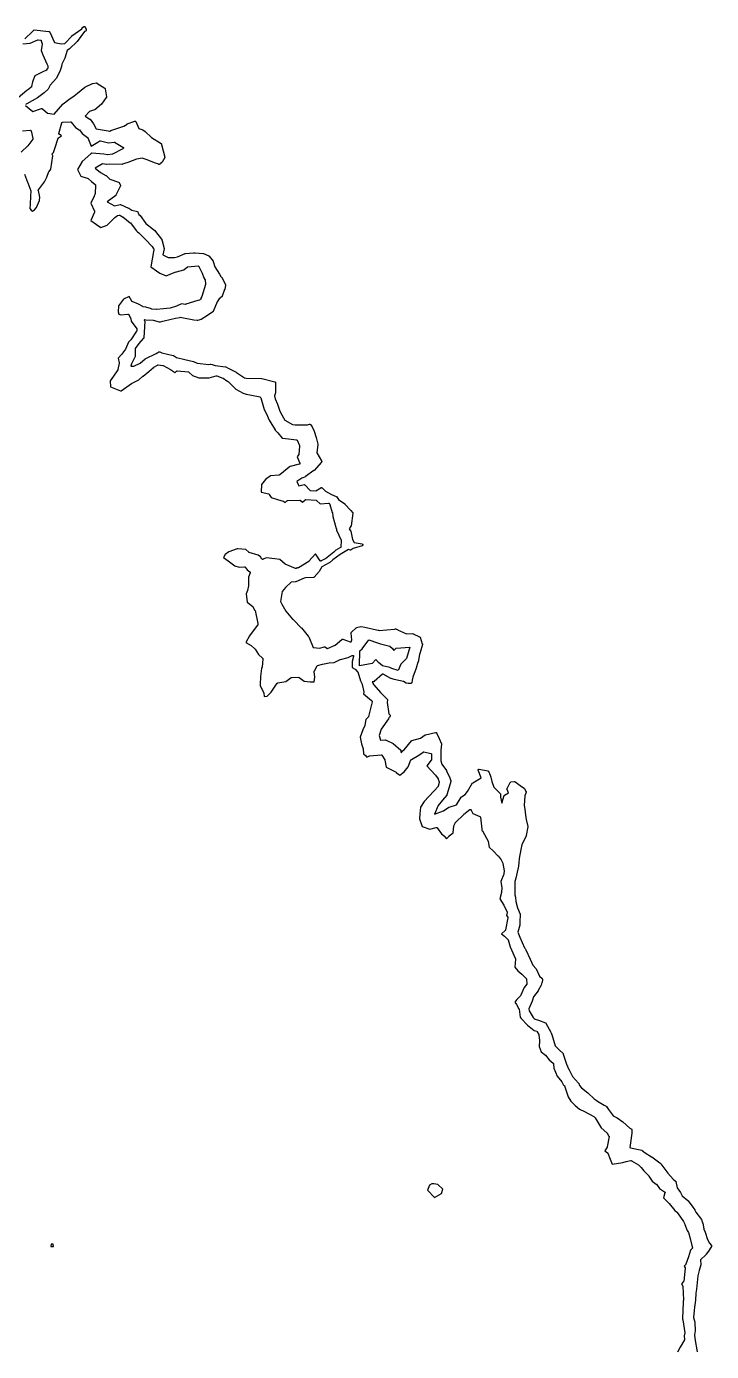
# Model space of a CAD drawing. Header units: millimetres. Extents: x 0 to 500, y 0 to 700.
# Drawn here: x 310 to 366.1, y 462 to 570.5 of the extents above; entities that cross this region are included whole.
import ezdxf

# ---------------------------------------------------------------- set-up
doc = ezdxf.new("R2010")
doc.units = ezdxf.units.MM
doc.layers.add('CORTE', color=1, linetype='Continuous')
doc.layers.add('GRABADO', color=5, linetype='Continuous')

msp = doc.modelspace()

# ---------------------------------------------------------------- linework, layer by layer
at = {"layer": 'CORTE'}
for points in [[(309.84, 569.51), (310.45, 570.11), (310.6, 570.27), (310.6, 570.27), (311.79, 570.12), (311.8, 570.12), (311.81, 570.12), (311.82, 570.12), (311.82, 570.11), (311.83, 570.11), (311.84, 570.11), (311.84, 570.1), (311.85, 570.1), (311.86, 570.09), (311.86, 570.08), (311.87, 570.07), (311.87, 570.07), (312.27, 569.22), (312.81, 569.11), (313.1, 569.15), (313.67, 569.75), (313.67, 569.75), (313.67, 569.76), (314.49, 570.35), (314.53, 570.43), (314.53, 570.43), (314.54, 570.44), (314.54, 570.45), (314.55, 570.45), (314.56, 570.46), (314.66, 570.52), (314.66, 570.52), (314.67, 570.52), (314.68, 570.53), (314.68, 570.53), (314.69, 570.53), (314.7, 570.53), (314.7, 570.53), (314.71, 570.53), (314.72, 570.53), (314.72, 570.52), (314.73, 570.52), (314.74, 570.52), (314.74, 570.51), (314.75, 570.5), (314.76, 570.5), (314.76, 570.49), (314.81, 570.41), (314.84, 570.35), (314.84, 570.34), (314.84, 570.34), (314.85, 570.33), (314.85, 570.32), (314.85, 570.32), (314.85, 570.21), (314.85, 570.21), (314.85, 570.2), (314.85, 570.2), (314.84, 570.19), (314.84, 570.18), (314.83, 570.17), (314.83, 570.17), (314.83, 570.16), (314.82, 570.16), (314.82, 570.15), (314.81, 570.15), (314.8, 570.15), (314.8, 570.15), (314.72, 570.12), (314.12, 569.31), (314.12, 569.31), (314.11, 569.31), (313.48, 568.71), (313.31, 568.56), (313.11, 567.93), (313.11, 567.93), (312.87, 567.45), (312.83, 567.26), (312.83, 567.25), (312.83, 567.25), (312.72, 566.94), (312.72, 566.93), (312.43, 566.31), (312.43, 566.3), (312.42, 566.3), (312.42, 566.29), (311.91, 565.72), (311.75, 565.41), (311.75, 565.4), (311.74, 565.4), (311.74, 565.39), (311.41, 565.11), (311.41, 565.11), (310.86, 564.68), (310.86, 564.68), (309.99, 564.2), (309.88, 564.14)], [(309.88, 564.06), (310.5, 563.58), (311.21, 563.81), (311.21, 563.81), (311.22, 563.81), (311.22, 563.81), (311.23, 563.81), (311.24, 563.81), (311.25, 563.8), (311.26, 563.8), (311.26, 563.8), (311.27, 563.8), (311.27, 563.79), (311.69, 563.43), (312.24, 563.36), (312.6, 563.77), (312.95, 564.18), (312.95, 564.18), (312.96, 564.19), (313.43, 564.54), (313.44, 564.54), (313.88, 564.84), (314.15, 565.08), (314.15, 565.08), (314.74, 565.55), (314.74, 565.56), (314.75, 565.56), (315.38, 565.87), (315.39, 565.87), (315.39, 565.87), (315.4, 565.87), (315.7, 565.91), (315.7, 565.91), (315.71, 565.91), (315.72, 565.91), (315.73, 565.91), (315.73, 565.91), (315.74, 565.9), (315.74, 565.9), (316.38, 565.48), (316.39, 565.47), (316.4, 565.46), (316.4, 565.45), (316.41, 565.44), (316.41, 565.43), (316.41, 565.43), (316.52, 564.76), (316.52, 564.75), (316.52, 564.75), (316.52, 564.74), (316.51, 564.73), (316.51, 564.72), (316.51, 564.72), (316.51, 564.71), (316.5, 564.71), (316.1, 564.18), (316.1, 564.18), (315.57, 563.71), (315.56, 563.71), (315.55, 563.7), (315.55, 563.7), (315.54, 563.7), (315.12, 563.56), (314.78, 563.18), (315.16, 562.95), (315.17, 562.95), (315.17, 562.95), (315.18, 562.94), (315.18, 562.93), (315.46, 562.55), (315.47, 562.55), (315.69, 562.16), (316.65, 561.98), (316.76, 561.96), (316.76, 561.96), (316.78, 561.96), (316.79, 561.96), (316.89, 562), (316.89, 562.01), (317.93, 562.38), (318.22, 562.54), (318.23, 562.55), (318.85, 562.78), (318.85, 562.78), (318.86, 562.78), (318.86, 562.78), (318.87, 562.78), (318.88, 562.78), (318.89, 562.78), (318.9, 562.78), (318.91, 562.77), (318.91, 562.77), (318.92, 562.76), (318.92, 562.76), (318.93, 562.75), (318.93, 562.75), (318.94, 562.74), (318.94, 562.74), (319.17, 562.19), (319.5, 562.06), (319.51, 562.06), (319.51, 562.06), (319.68, 561.94), (319.68, 561.94), (320.22, 561.45), (321.01, 560.94), (321.01, 560.94), (321.02, 560.93), (321.02, 560.92), (321.03, 560.92), (321.03, 560.91), (321.04, 560.91), (321.04, 560.9), (321.04, 560.89), (321.04, 560.88), (321.04, 560.87), (321.04, 560.86), (321.3, 559.84), (321.3, 559.83), (321.3, 559.82), (321.3, 559.81), (321.3, 559.81), (321.3, 559.8), (321.29, 559.79), (321.29, 559.79), (321.29, 559.79), (321.08, 559.41), (321.08, 559.41), (321.07, 559.4), (320.96, 559.3), (320.96, 559.3), (320.95, 559.29), (320.86, 559.25), (320.86, 559.24), (320.85, 559.24), (320.84, 559.24), (320.84, 559.24), (320.83, 559.24), (320.82, 559.24), (320.81, 559.24), (320.81, 559.24), (320.8, 559.24), (320.72, 559.28), (320.55, 559.34), (319.77, 559.63), (319.44, 559.75), (318.99, 559.66), (318.27, 559.39), (318.27, 559.39), (318, 559.32), (317.84, 559.25), (317.83, 559.25), (317.83, 559.25), (317.82, 559.24), (317.81, 559.24), (316.81, 559.25), (316.55, 559.22), (316.54, 559.22), (316.53, 559.22), (316.53, 559.22), (316.2, 559.29), (315.59, 558.93), (316.03, 558.58), (316.48, 558.33), (316.49, 558.33), (316.5, 558.32), (316.79, 558.03), (317.52, 557.77), (317.53, 557.77), (317.54, 557.76), (317.55, 557.76), (317.55, 557.75), (317.56, 557.75), (317.56, 557.74), (317.56, 557.74), (317.66, 557.53), (317.67, 557.52), (317.67, 557.51), (317.67, 557.5), (317.67, 557.5), (317.67, 557.49), (317.67, 557.48), (317.67, 557.48), (317.66, 557.47), (317.3, 556.72), (317.29, 556.71), (317.29, 556.71), (317.28, 556.7), (316.59, 556.18), (317.18, 555.84), (317.64, 555.95), (317.65, 555.95), (317.66, 555.95), (317.67, 555.95), (317.68, 555.95), (317.68, 555.95), (318.33, 555.65), (318.34, 555.65), (318.6, 555.48), (319.05, 555.37), (319.06, 555.37), (319.07, 555.36), (319.07, 555.36), (319.08, 555.35), (319.09, 555.35), (319.09, 555.35), (319.09, 555.34), (319.1, 555.33), (319.1, 555.33), (319.1, 555.32), (319.17, 555.13), (319.28, 555.06), (319.28, 555.06), (319.29, 555.05), (319.29, 555.05), (319.75, 554.41), (320.38, 553.9), (320.38, 553.9), (320.47, 553.82), (320.47, 553.82), (320.48, 553.81), (320.48, 553.81), (320.53, 553.73), (321.04, 553.11), (321.05, 553.12), (321.06, 553.08), (321.06, 553.08), (321.07, 553.07), (321.07, 553.07), (321.07, 553.06), (321.09, 552.99), (321.26, 552.34), (321.26, 552.33), (321.26, 552.32), (321.26, 552.32), (321.26, 552.31), (321.26, 552.31), (321.14, 551.83), (321.57, 551.62), (322.09, 551.6), (322.35, 551.68), (322.98, 551.93), (322.99, 551.93), (322.99, 551.93), (323, 551.93), (323.64, 551.99), (323.64, 551.99), (323.8, 551.99), (323.8, 551.99), (324.45, 551.95), (324.45, 551.95), (324.46, 551.95), (324.47, 551.95), (324.47, 551.95), (324.9, 551.74), (324.91, 551.74), (324.92, 551.73), (324.92, 551.73), (324.92, 551.73), (324.93, 551.72), (325.25, 551.3), (325.26, 551.29), (325.26, 551.29), (325.26, 551.28), (325.4, 550.85), (325.78, 550.25), (325.78, 550.25), (325.89, 550.06), (325.99, 549.94), (325.99, 549.94), (326, 549.93), (326.27, 549.39), (326.27, 549.38), (326.28, 549.37), (326.28, 549.37), (326.28, 549.36), (326.28, 549.35), (326.28, 549.34), (326.21, 548.99), (326.2, 548.98), (326.01, 548.44), (326.01, 548.43), (326.01, 548.43), (326, 548.42), (326, 548.42), (325.99, 548.41), (325.99, 548.41), (325.76, 548.23), (325.58, 547.97), (325.25, 547.2), (325.25, 547.19), (325.24, 547.19), (325.24, 547.19), (325.23, 547.18), (325.23, 547.17), (324.79, 546.86), (324.28, 546.53), (324.27, 546.53), (324.27, 546.53), (323.97, 546.44), (323.97, 546.44), (323.96, 546.44), (323.95, 546.44), (323.95, 546.44), (323.94, 546.44), (323.67, 546.49), (322.7, 546.67), (322.7, 546.67), (322.57, 546.69), (322.56, 546.7), (322.54, 546.69), (322.53, 546.69), (322.53, 546.68), (322.18, 546.62), (321.25, 546.39), (321.24, 546.39), (321.1, 546.37), (320.91, 546.31), (320.91, 546.31), (320.9, 546.31), (320.89, 546.31), (320.88, 546.31), (320.88, 546.31), (320.87, 546.31), (320.38, 546.46), (319.75, 546.49), (319.75, 546.49), (319.74, 546.49), (319.74, 546.49), (319.65, 546.51), (319.6, 546.52), (319.61, 546.48), (319.64, 546.43), (319.65, 546.43), (319.65, 546.42), (319.65, 546.41), (319.66, 546.4), (319.66, 546.4), (319.66, 546.39), (319.58, 545.04), (319.58, 545.03), (319.58, 545.03), (319.58, 545.02), (319.57, 545.01), (319.57, 545.01), (319.55, 544.98), (319.55, 544.97), (319.54, 544.97), (319.17, 544.56), (318.87, 544.16), (318.87, 543.53), (318.87, 543.52), (318.87, 543.51), (318.87, 543.51), (318.87, 543.5), (318.87, 543.5), (318.56, 542.9), (318.52, 542.7), (318.75, 542.71), (319.29, 542.95), (319.69, 543.3), (319.7, 543.3), (319.7, 543.3), (320.6, 543.76), (320.74, 543.84), (320.81, 543.88), (320.82, 543.88), (320.82, 543.89), (320.84, 543.89), (320.85, 543.89), (320.85, 543.89), (320.86, 543.89), (320.87, 543.89), (320.88, 543.89), (320.89, 543.88), (320.89, 543.88), (320.94, 543.85), (321.07, 543.81), (321.98, 543.6), (321.98, 543.59), (321.99, 543.59), (322, 543.59), (322.26, 543.42), (322.95, 543.26), (322.95, 543.26), (322.95, 543.26), (323.65, 543.1), (323.66, 543.1), (323.66, 543.09), (323.96, 542.96), (324.92, 542.84), (325.02, 542.88), (325.03, 542.88), (325.04, 542.88), (325.05, 542.88), (325.06, 542.88), (325.06, 542.88), (325.17, 542.85), (325.43, 542.77), (326.28, 542.67), (326.28, 542.67), (326.29, 542.66), (326.3, 542.66), (326.31, 542.66), (326.31, 542.65), (326.48, 542.54), (327.16, 542.21), (327.16, 542.2), (327.18, 542.2), (327.83, 541.76), (327.96, 541.73), (329.21, 541.69), (329.22, 541.69), (329.22, 541.69), (329.23, 541.69), (329.23, 541.69), (329.24, 541.69), (329.24, 541.69), (330.31, 541.44), (330.31, 541.44), (330.32, 541.44), (330.32, 541.43), (330.33, 541.43), (330.34, 541.43), (330.34, 541.42), (330.35, 541.41), (330.35, 541.41), (330.35, 541.4), (330.36, 541.39), (330.36, 541.39), (330.36, 541.38), (330.36, 541.37), (330.38, 540.54), (330.38, 540.53), (330.38, 540.52), (330.37, 540.52), (330.29, 540.27), (330.33, 540.05), (330.54, 539.61), (330.54, 539.61), (330.69, 539.11), (330.78, 538.93), (331.14, 538.29), (331.77, 537.94), (331.99, 537.9), (332.99, 537.91), (333.15, 537.96), (333.16, 537.96), (333.17, 537.96), (333.17, 537.96), (333.18, 537.96), (333.19, 537.96), (333.2, 537.95), (333.21, 537.95), (333.22, 537.94), (333.23, 537.93), (333.31, 537.84), (333.31, 537.83), (333.38, 537.74), (333.38, 537.74), (333.38, 537.74), (333.54, 537.4), (333.55, 537.39), (333.55, 537.39), (333.69, 536.86), (333.84, 536.33), (333.84, 536.33), (333.84, 536.32), (333.84, 536.31), (333.84, 536.31), (333.75, 535.61), (334.15, 534.95), (334.15, 534.95), (334.15, 534.94), (334.15, 534.93), (334.16, 534.92), (334.16, 534.92), (334.16, 534.91), (334.16, 534.9), (334.15, 534.9), (334.15, 534.89), (334.15, 534.88), (334.15, 534.88), (334.14, 534.87), (334.14, 534.86), (333.53, 534.17), (333.52, 534.17), (333.52, 534.16), (332.84, 533.67), (332.83, 533.66), (332.83, 533.66), (332.82, 533.66), (332.54, 533.55), (332.13, 533.27), (332.28, 532.92), (332.71, 533.01), (332.71, 533.01), (332.72, 533.01), (332.73, 533.01), (332.74, 533.01), (332.75, 533), (332.75, 533), (332.76, 533), (332.77, 532.99), (332.78, 532.99), (333.2, 532.53), (333.67, 532.51), (334.09, 532.76), (334.1, 532.77), (334.1, 532.77), (334.11, 532.77), (334.12, 532.77), (334.13, 532.77), (334.14, 532.77), (334.14, 532.77), (334.15, 532.77), (334.16, 532.77), (334.16, 532.76), (334.17, 532.76), (334.18, 532.75), (334.18, 532.75), (334.47, 532.47), (334.95, 532.2), (335.34, 532.05), (335.34, 532.05), (335.35, 532.04), (335.35, 532.04), (335.36, 532.04), (335.37, 532.03), (335.53, 531.79), (336.05, 531.43), (336.06, 531.43), (336.06, 531.42), (336.54, 530.9), (336.69, 530.74), (336.7, 530.74), (336.7, 530.73), (336.71, 530.73), (336.71, 530.72), (336.71, 530.71), (336.71, 530.7), (336.71, 530.69), (336.71, 530.68), (336.56, 529.63), (336.56, 529.62), (336.56, 529.61), (336.55, 529.61), (336.55, 529.6), (336.55, 529.6), (336.41, 529.4), (336.52, 529.24), (336.52, 529.23), (336.53, 529.22), (336.53, 529.21), (336.68, 528.53), (336.81, 528.26), (337.47, 528.15), (337.47, 528.15), (337.48, 528.14), (337.49, 528.14), (337.49, 528.14), (337.5, 528.13), (337.5, 528.13), (337.51, 528.12), (337.51, 528.12), (337.52, 528.11), (337.52, 528.1), (337.52, 528.1), (337.52, 528.09), (337.52, 528.08), (337.53, 528.07), (337.52, 528.07), (337.52, 528.06), (337.52, 528.05), (337.52, 528.05), (337.52, 528.04), (337.51, 528.03), (337.51, 528.03), (337.5, 528.02), (337.5, 528.01), (337.49, 528.01), (337.48, 528.01), (337.48, 528), (337.47, 528), (336.73, 527.79), (336.58, 527.67), (336.58, 527.67), (336.57, 527.66), (336.57, 527.66), (336.56, 527.66), (336.55, 527.66), (336.54, 527.65), (336.53, 527.65), (336.52, 527.65), (336.35, 527.69), (335.66, 527.3), (335.08, 526.84), (334.79, 526.61), (334.78, 526.6), (334.78, 526.6), (334.16, 526.28), (333.95, 525.91), (333.95, 525.91), (333.95, 525.9), (333.53, 525.42), (333.52, 525.41), (333.52, 525.41), (333.51, 525.41), (333.51, 525.4), (333.5, 525.4), (333.49, 525.4), (333.48, 525.4), (333.48, 525.4), (332.83, 525.37), (332.71, 525.36), (332.04, 525.06), (332.04, 525.06), (332.03, 525.06), (332.02, 525.06), (331.64, 525.01), (331.18, 524.59), (330.91, 524.25), (330.78, 523.45), (330.89, 523.22), (331.23, 522.64), (331.77, 522), (331.82, 521.97), (331.83, 521.96), (331.83, 521.96), (331.84, 521.95), (331.88, 521.9), (332.48, 521.29), (332.49, 521.29), (333.04, 520.61), (333.05, 520.61), (333.07, 520.57), (333.07, 520.57), (333.08, 520.57), (333.08, 520.56), (333.08, 520.56), (333.09, 520.55), (333.09, 520.55), (333.46, 519.67), (334, 519.61), (334.35, 519.72), (334.36, 519.73), (334.36, 519.73), (334.37, 519.73), (334.38, 519.73), (334.39, 519.73), (334.39, 519.72), (334.4, 519.72), (334.41, 519.72), (334.41, 519.72), (334.62, 519.58), (335.27, 519.87), (335.81, 520.34), (335.82, 520.35), (335.82, 520.35), (335.83, 520.35), (335.84, 520.36), (335.84, 520.36), (335.85, 520.36), (335.86, 520.36), (335.86, 520.36), (335.87, 520.36), (335.88, 520.36), (335.89, 520.36), (336.48, 520.13), (336.56, 520.14), (336.63, 520.29), (336.56, 520.85), (336.56, 520.85), (336.56, 520.86), (336.56, 520.86), (336.56, 520.87), (336.56, 520.88), (336.56, 520.89), (336.57, 520.89), (336.57, 520.9), (336.57, 520.9), (336.58, 520.91), (336.99, 521.28), (336.99, 521.29), (337, 521.29), (337, 521.29), (337.01, 521.3), (337.36, 521.39), (337.37, 521.39), (337.38, 521.4), (337.38, 521.4), (337.39, 521.4), (337.4, 521.39), (337.7, 521.33), (338.65, 521.11), (338.77, 521.09), (338.78, 521.09), (338.78, 521.09), (338.81, 521.08), (338.87, 521.06), (340.13, 521.17), (340.21, 521.19), (340.21, 521.19), (340.22, 521.19), (340.23, 521.19), (340.24, 521.19), (340.24, 521.19), (340.25, 521.18), (340.37, 521.14), (340.37, 521.13), (341.1, 520.8), (341.62, 520.81), (341.62, 520.81), (341.63, 520.81), (341.63, 520.81), (341.64, 520.8), (341.65, 520.8), (342.18, 520.55), (342.19, 520.54), (342.19, 520.54), (342.2, 520.54), (342.2, 520.53), (342.21, 520.52), (342.21, 520.52), (342.22, 520.51), (342.4, 519.96), (342.41, 519.96), (342.41, 519.95), (342.41, 519.94), (342.41, 519.93), (342.41, 519.92), (342.21, 519.25), (342.16, 519.09), (342.05, 518.46), (342.04, 518.46), (341.9, 517.98), (341.63, 517.25), (341.58, 516.99), (341.53, 516.79), (341.53, 516.78), (341.53, 516.77), (341.53, 516.77), (341.52, 516.76), (341.52, 516.76), (341.51, 516.75), (341.51, 516.75), (341.5, 516.74), (341.5, 516.74), (341.49, 516.74), (341.48, 516.73), (341.48, 516.73), (341.47, 516.73), (341.47, 516.73), (341.26, 516.72), (341.25, 516.72), (341.25, 516.72), (341.1, 516.75), (341.09, 516.75), (341.09, 516.75), (341.08, 516.76), (340.87, 516.88), (340.1, 517.06), (340.1, 517.06), (339.85, 517.13), (339.84, 517.13), (339.83, 517.14), (339.2, 517.48), (339.14, 517.5), (338.46, 516.88), (338.46, 516.88), (338.45, 516.87), (338.45, 516.87), (338.44, 516.87), (338.43, 516.86), (338.42, 516.86), (338.42, 516.86), (338.41, 516.86), (338.3, 516.87), (338.35, 516.75), (338.36, 516.74), (338.36, 516.74), (338.37, 516.68), (338.43, 516.62), (338.44, 516.62), (338.97, 515.99), (339.52, 515.44), (339.52, 515.43), (339.53, 515.42), (339.53, 515.41), (339.54, 515.41), (339.54, 515.4), (339.54, 515.39), (339.53, 515.17), (339.66, 514.24), (339.75, 514.15), (339.76, 514.14), (339.76, 514.13), (339.77, 514.13), (339.77, 514.11), (339.77, 514.11), (339.77, 514.1), (339.77, 514.09), (339.77, 514.09), (339.77, 514.08), (339.77, 514.07), (339.76, 514.07), (339.7, 513.94), (339.7, 513.94), (339.7, 513.94), (339.69, 513.93), (339.69, 513.93), (339.66, 513.9), (339.63, 513.84), (339.63, 513.83), (339.63, 513.83), (339.02, 512.99), (338.85, 512.47), (338.97, 512.08), (339.39, 512.1), (339.4, 512.1), (339.41, 512.1), (339.42, 512.09), (339.42, 512.09), (339.43, 512.09), (340.01, 511.82), (340.01, 511.82), (340.02, 511.82), (340.02, 511.81), (340.63, 511.26), (340.63, 511.26), (340.64, 511.25), (340.65, 511.23), (340.65, 511.22), (340.65, 511.22), (340.65, 511.21), (340.65, 511.1), (340.7, 511.08), (340.77, 511.19), (340.77, 511.19), (340.77, 511.2), (340.78, 511.2), (340.78, 511.21), (340.9, 511.3), (341.52, 512.03), (341.52, 512.03), (341.53, 512.03), (341.53, 512.04), (341.54, 512.04), (341.54, 512.04), (341.55, 512.05), (342.24, 512.25), (342.63, 512.52), (342.63, 512.52), (342.63, 512.52), (342.64, 512.53), (342.65, 512.53), (343.47, 512.72), (343.48, 512.72), (343.49, 512.72), (343.49, 512.72), (343.5, 512.72), (343.51, 512.72), (343.52, 512.72), (343.53, 512.71), (343.53, 512.71), (343.54, 512.7), (343.54, 512.7), (343.55, 512.7), (343.55, 512.69), (343.56, 512.68), (343.77, 512.23), (343.98, 511.79), (343.98, 511.78), (343.98, 511.77), (343.98, 511.76), (343.98, 511.76), (343.98, 511.75), (343.95, 511.5), (343.92, 511.27), (343.91, 510.39), (343.99, 510.12), (344.38, 509.59), (344.38, 509.59), (344.39, 509.58), (344.64, 509.01), (344.64, 509), (344.74, 508.74), (344.74, 508.74), (344.74, 508.73), (344.74, 508.73), (344.74, 508.72), (344.74, 508.71), (344.74, 508.7), (344.69, 508.52), (344.42, 507.6), (344.42, 507.59), (344.42, 507.59), (344.42, 507.58), (344.41, 507.58), (344.41, 507.57), (344.05, 507.18), (343.71, 506.72), (343.4, 506.01), (344.14, 506.3), (344.57, 506.6), (344.58, 506.6), (344.58, 506.61), (344.59, 506.61), (345.2, 506.79), (345.58, 507.42), (345.59, 507.43), (345.59, 507.43), (345.6, 507.44), (345.6, 507.44), (345.61, 507.44), (345.92, 507.64), (346.1, 507.89), (346.52, 508.58), (346.52, 508.58), (346.53, 508.59), (346.53, 508.59), (346.54, 508.6), (346.54, 508.6), (347.23, 509), (346.98, 509.62), (346.98, 509.62), (346.97, 509.63), (346.97, 509.64), (346.97, 509.65), (346.97, 509.65), (346.97, 509.66), (346.98, 509.67), (346.98, 509.67), (346.98, 509.68), (346.99, 509.69), (346.99, 509.69), (346.99, 509.7), (347, 509.7), (347.01, 509.71), (347.01, 509.71), (347.02, 509.71), (347.03, 509.72), (347.03, 509.72), (347.04, 509.72), (347.05, 509.72), (347.06, 509.72), (347.06, 509.72), (347.76, 509.58), (347.76, 509.58), (347.77, 509.57), (347.78, 509.57), (347.79, 509.57), (347.79, 509.56), (347.8, 509.56), (347.8, 509.55), (347.81, 509.54), (347.81, 509.54), (347.96, 509.22), (347.96, 509.22), (348.02, 509.04), (348.02, 509.04), (348.09, 508.69), (348.27, 508.24), (348.79, 507.72), (348.79, 507.71), (348.8, 507.7), (348.8, 507.7), (348.81, 507.69), (348.81, 507.68), (348.81, 507.67), (348.81, 507.66), (348.8, 507.41), (348.92, 506.92), (349.11, 507.54), (349.11, 507.54), (349.11, 507.55), (349.12, 507.55), (349.12, 507.56), (349.13, 507.56), (349.13, 507.57), (349.14, 507.57), (349.14, 507.58), (349.47, 507.77), (349.34, 508.05), (349.33, 508.06), (349.33, 508.07), (349.33, 508.07), (349.33, 508.08), (349.33, 508.09), (349.33, 508.09), (349.33, 508.1), (349.33, 508.11), (349.33, 508.11), (349.34, 508.12), (349.61, 508.63), (349.61, 508.63), (349.62, 508.64), (349.62, 508.64), (349.63, 508.65), (349.64, 508.65), (349.64, 508.65), (349.65, 508.66), (349.66, 508.66), (349.66, 508.66), (349.94, 508.7), (349.95, 508.7), (349.96, 508.7), (349.97, 508.7), (349.98, 508.7), (349.98, 508.7), (349.99, 508.69), (349.99, 508.69), (350.53, 508.29), (350.75, 508.14), (350.75, 508.14), (350.76, 508.13), (350.76, 508.13), (350.77, 508.12), (350.77, 508.12), (350.89, 507.89), (350.9, 507.88), (350.9, 507.87), (350.9, 507.87), (350.9, 507.86), (350.9, 507.85), (350.9, 507.84), (350.9, 507.84), (350.9, 507.83), (350.79, 507.53), (350.74, 506.73), (350.79, 506.42), (350.84, 505.94), (350.91, 505.6), (351.04, 505.02), (351.04, 505.01), (351.04, 505.01), (351.04, 505), (351.04, 504.99), (350.91, 504.27), (350.91, 504.26), (350.91, 504.26), (350.9, 504.25), (350.9, 504.24), (350.54, 503.51), (350.47, 503.14), (350.34, 502.38), (350.31, 502.07), (350.28, 501.76), (350.28, 501.76), (350.06, 500.79), (350, 500.6), (350, 500.6), (349.97, 500.5), (349.97, 499.42), (350.04, 499.22), (350.04, 499.21), (350.04, 499.21), (350.06, 498.86), (350.2, 498.35), (350.41, 497.83), (350.41, 497.82), (350.41, 497.82), (350.41, 497.81), (350.41, 497.81), (350.4, 497.21), (350.4, 497.21), (350.38, 496.95), (350.38, 496.94), (350.38, 496.94), (350.23, 496.36), (350.4, 495.94), (350.78, 495.09), (350.8, 495.05), (350.82, 495.02), (350.83, 495.02), (350.83, 495.01), (350.87, 494.92), (351.23, 494.16), (351.45, 493.65), (351.73, 493.37), (351.74, 493.36), (351.74, 493.36), (351.99, 492.75), (352.21, 492.56), (352.21, 492.55), (352.22, 492.54), (352.23, 492.54), (352.23, 492.54), (352.23, 492.53), (352.23, 492.52), (352.23, 492.51), (352.24, 492.51), (352.24, 492.5), (352.24, 492.49), (352.21, 492.24), (352.21, 492.24), (352.2, 492.23), (352.13, 492.03), (352.13, 492.03), (351.9, 491.57), (351.89, 491.56), (351.89, 491.56), (351.51, 491.06), (351.39, 490.72), (351.12, 490.07), (351.15, 489.92), (351.49, 489.37), (351.57, 489.29), (351.65, 489.23), (351.93, 489.14), (351.93, 489.14), (352.49, 488.94), (352.49, 488.94), (352.5, 488.94), (352.51, 488.93), (352.51, 488.93), (352.52, 488.92), (352.52, 488.92), (352.53, 488.91), (352.92, 488.16), (352.92, 488.16), (352.96, 488.06), (352.96, 488.06), (352.97, 488.05), (352.97, 488.04), (352.97, 488.02), (352.99, 487.98), (353, 487.97), (353, 487.97), (353.28, 487.04), (353.6, 486.72), (353.93, 486.41), (353.93, 486.41), (353.94, 486.4), (353.94, 486.39), (353.95, 486.38), (353.95, 486.38), (354.21, 485.55), (354.28, 485.42), (354.28, 485.42), (354.29, 485.41), (354.29, 485.4), (354.3, 485.32), (354.42, 485.08), (354.7, 484.54), (355.2, 484), (355.2, 483.99), (355.21, 483.99), (355.21, 483.98), (355.29, 483.81), (355.44, 483.61), (355.96, 483.21), (355.96, 483.21), (356.47, 482.7), (356.64, 482.6), (356.64, 482.6), (356.76, 482.52), (357.31, 482.2), (357.46, 482.1), (357.46, 482.1), (357.47, 482.09), (357.47, 482.09), (357.48, 482.08), (357.66, 481.85), (357.99, 481.39), (357.99, 481.39), (358.03, 481.33), (358.08, 481.29), (358.35, 481.15), (358.35, 481.15), (358.82, 480.84), (358.83, 480.84), (358.83, 480.84), (359.41, 480.3), (359.52, 480.25), (359.52, 480.25), (359.53, 480.24), (359.54, 480.23), (359.55, 480.23), (359.55, 480.22), (359.56, 480.21), (359.56, 480.2), (359.56, 480.19), (359.56, 480.18), (359.57, 480.06), (359.57, 479.9), (359.57, 479.9), (359.4, 478.73), (359.45, 478.69), (360.38, 478.5), (360.39, 478.5), (360.4, 478.49), (360.41, 478.49), (360.66, 478.29), (361.19, 477.97), (361.2, 477.97), (361.85, 477.47), (361.85, 477.46), (361.93, 477.38), (361.94, 477.38), (362.02, 477.28), (362.51, 476.63), (362.96, 476.13), (363.14, 475.98), (363.15, 475.98), (363.16, 475.96), (363.16, 475.96), (363.16, 475.95), (363.17, 475.94), (363.29, 475.42), (363.54, 475.04), (363.54, 475.03), (363.69, 474.77), (364.16, 474.38), (364.17, 474.38), (364.17, 474.37), (364.17, 474.37), (364.56, 473.84), (364.73, 473.61), (364.73, 473.6), (364.74, 473.6), (364.81, 473.43), (365.26, 472.84), (365.27, 472.83), (365.27, 472.82), (365.36, 472.56), (365.37, 472.55), (365.37, 472.55), (365.46, 472.04), (365.56, 471.79), (365.56, 471.79), (365.76, 471.19), (365.93, 470.88), (366.08, 470.69), (366.09, 470.68), (366.09, 470.67), (366.09, 470.66), (366.09, 470.66), (366.09, 470.65), (366.09, 470.64), (366.09, 470.63), (366.09, 470.63), (366.09, 470.62), (366.09, 470.61), (366.08, 470.61), (365.92, 470.36), (365.92, 470.35), (365.65, 469.98), (365.65, 469.97), (365.2, 469.53), (365.22, 469.14), (365.22, 469.13), (365.22, 469.12), (365.22, 469.12), (365.08, 468.65), (364.96, 468.21), (364.91, 467.67), (364.86, 467.13), (364.86, 467.13), (364.81, 466.8), (364.77, 466.23), (364.7, 465.66), (364.7, 465.66), (364.66, 465.37), (364.61, 464.8), (364.73, 464.41), (364.73, 464.4), (364.73, 464.39), (364.75, 463.72), (364.75, 463.72), (364.75, 463.71), (364.7, 463.37), (364.73, 463.08), (364.93, 461.98)]]:
    msp.add_lwpolyline(points, dxfattribs=at)
at = {"layer": 'GRABADO'}
for points in [[(309.66, 569.1), (310.27, 569.17), (310.89, 569.43), (310.89, 569.43), (310.9, 569.43), (310.91, 569.43), (310.92, 569.43), (311.11, 569.42), (311.11, 569.42), (311.12, 569.42), (311.13, 569.42), (311.14, 569.42), (311.15, 569.41), (311.16, 569.4), (311.16, 569.4), (311.17, 569.39), (311.17, 569.39), (311.17, 569.38), (311.18, 569.37), (311.25, 569.11), (311.26, 569.11), (311.26, 569.1), (311.26, 569.09), (311.26, 569.09), (311.26, 569.08), (311.17, 568.56), (311.32, 568.21), (311.63, 567.48), (311.73, 567.32), (311.73, 567.32), (311.73, 567.31), (311.73, 567.3), (311.73, 567.3), (311.74, 567.29), (311.74, 567.28), (311.73, 567.28), (311.71, 567.16), (311.71, 567.15), (311.71, 567.15), (311.68, 567.06), (311.68, 567.06), (311.68, 567.05), (311.67, 567.05), (311.58, 566.94), (311.57, 566.93), (311.57, 566.93), (311.56, 566.92), (311.55, 566.92), (311.55, 566.92), (311.3, 566.83), (310.64, 566.49), (310.46, 565.99), (310.39, 565.61), (310.39, 565.6), (310.39, 565.6), (310.38, 565.59), (310.38, 565.58), (310.37, 565.58), (310.37, 565.57), (310.36, 565.57), (310.15, 565.39), (310.15, 565.39), (309.99, 565.29), (309.28, 564.69)], [(309.8, 558.43), (310.05, 557.77), (310.07, 557.72), (310.32, 557.07), (310.32, 557.06), (310.32, 557.05), (310.32, 557.05), (310.33, 557.04), (310.29, 556.67), (310.26, 555.94), (310.23, 555.63), (310.35, 555.5), (310.46, 555.41), (310.62, 555.51), (310.8, 555.71), (311.03, 556.27), (311.07, 556.54), (310.94, 557.09), (310.94, 557.1), (310.93, 557.11), (310.93, 557.12), (310.93, 557.12), (310.94, 557.13), (310.94, 557.14), (310.94, 557.14), (310.95, 557.15), (310.95, 557.16), (311.44, 557.81), (311.64, 558.19), (311.81, 558.65), (311.81, 558.65), (311.82, 558.66), (311.82, 558.66), (311.95, 558.85), (312.12, 559.95), (312.08, 560.04), (312.08, 560.04), (312.07, 560.05), (312.07, 560.06), (312.07, 560.06), (312.07, 560.07), (312.07, 560.08), (312.07, 560.09), (312.07, 560.1), (312.08, 560.1), (312.08, 560.11), (312.08, 560.11), (312.09, 560.12), (312.09, 560.13), (312.1, 560.13), (312.19, 560.21), (312.29, 560.53), (312.56, 561.38), (312.56, 561.38), (312.57, 561.39), (312.57, 561.4), (312.57, 561.4), (312.58, 561.41), (312.58, 561.41), (312.59, 561.42), (312.83, 561.58), (312.65, 561.7), (312.64, 561.71), (312.63, 561.71), (312.63, 561.72), (312.62, 561.74), (312.62, 561.74), (312.62, 561.75), (312.61, 561.76), (312.61, 561.76), (312.61, 561.77), (312.61, 561.78), (312.62, 561.78), (312.86, 562.65), (312.86, 562.66), (312.86, 562.66), (312.87, 562.67), (312.88, 562.68), (312.88, 562.69), (312.88, 562.69), (312.89, 562.69), (312.9, 562.7), (312.9, 562.7), (312.91, 562.7), (312.92, 562.7), (312.92, 562.7), (313.58, 562.73), (313.58, 562.73), (313.59, 562.73), (313.6, 562.73), (313.6, 562.73), (313.61, 562.72), (313.62, 562.72), (313.63, 562.71), (313.64, 562.7), (313.99, 562.25), (314.29, 562.08), (314.29, 562.08), (314.3, 562.07), (314.31, 562.06), (314.52, 561.77), (314.97, 561.44), (314.98, 561.44), (314.98, 561.44), (314.99, 561.43), (314.99, 561.42), (315, 561.41), (315.27, 560.72), (315.82, 561.07), (315.82, 561.07), (315.99, 561.17), (315.99, 561.17), (316, 561.17), (316.01, 561.18), (316.01, 561.18), (316.02, 561.18), (316.03, 561.18), (316.04, 561.18), (316.04, 561.18), (316.69, 561.01), (317.15, 561.07), (317.15, 561.07), (317.16, 561.07), (317.17, 561.07), (317.18, 561.07), (317.18, 561.06), (317.19, 561.06), (317.19, 561.06), (317.87, 560.65), (317.88, 560.65), (317.88, 560.64), (317.89, 560.64), (317.89, 560.64), (317.9, 560.63), (317.9, 560.62), (317.9, 560.61), (317.91, 560.61), (317.91, 560.6), (317.91, 560.59), (317.91, 560.59), (317.91, 560.58), (317.91, 560.57), (317.9, 560.57), (317.9, 560.56), (317.9, 560.55), (317.89, 560.55), (317.89, 560.54), (317.88, 560.53), (317.87, 560.53), (317.87, 560.52), (317.02, 560.08), (317.01, 560.08), (317.01, 560.07), (317, 560.07), (317, 560.07), (316.62, 560.02), (316.62, 560.02), (316.61, 560.02), (316.6, 560.02), (316.6, 560.02), (316.31, 560.08), (315.33, 560.17), (315.23, 560.11), (314.52, 559.48), (314.14, 558.82), (314.42, 558.26), (315.02, 558.07), (315.02, 558.07), (315.03, 558.07), (315.03, 558.07), (315.04, 558.06), (315.04, 558.06), (315.29, 557.83), (315.6, 557.58), (315.6, 557.57), (315.61, 557.56), (315.61, 557.56), (315.61, 557.55), (315.62, 557.54), (315.62, 557.53), (315.62, 557.53), (315.62, 557.52), (315.6, 556.88), (315.6, 556.88), (315.6, 556.87), (315.6, 556.86), (315.52, 556.64), (315.52, 556.64), (315.24, 556.06), (315.55, 555.41), (315.55, 555.41), (315.55, 555.4), (315.55, 555.39), (315.56, 555.36), (315.56, 555.36), (315.56, 555.35), (315.56, 555.35), (315.55, 555.34), (315.55, 555.33), (315.55, 555.33), (315.24, 554.65), (315.71, 554.32), (316.07, 554.07), (316.59, 554.27), (317.2, 554.88), (317.21, 554.88), (317.4, 555.03), (317.41, 555.03), (317.42, 555.04), (317.42, 555.04), (317.43, 555.04), (317.56, 555.07), (317.57, 555.07), (317.57, 555.07), (317.58, 555.07), (317.59, 555.07), (317.6, 555.07), (317.6, 555.07), (317.61, 555.07), (317.71, 555.02), (317.71, 555.02), (317.84, 554.93), (317.85, 554.93), (318.47, 554.45), (318.47, 554.45), (318.48, 554.44), (318.96, 553.83), (319.05, 553.71), (319.16, 553.62), (319.73, 553.09), (319.73, 553.09), (320.26, 552.51), (320.26, 552.51), (320.36, 552.39), (320.36, 552.39), (320.37, 552.38), (320.37, 552.37), (320.37, 552.37), (320.4, 552.26), (320.4, 552.25), (320.4, 552.25), (320.4, 552.24), (320.4, 552.23), (320.4, 552.23), (320.37, 552.1), (320.15, 550.84), (320.88, 550.34), (321.41, 550.1), (322.07, 550.38), (322.07, 550.38), (322.24, 550.45), (322.25, 550.45), (322.85, 550.59), (323.15, 550.84), (323.16, 550.85), (323.17, 550.85), (323.18, 550.86), (323.19, 550.86), (323.19, 550.86), (324.03, 550.92), (324.04, 550.92), (324.05, 550.91), (324.05, 550.91), (324.06, 550.91), (324.07, 550.91), (324.07, 550.9), (324.08, 550.9), (324.09, 550.89), (324.09, 550.89), (324.1, 550.89), (324.1, 550.88), (324.1, 550.87), (324.36, 550.32), (324.37, 550.32), (324.5, 549.96), (324.59, 549.8), (324.6, 549.8), (324.6, 549.79), (324.6, 549.79), (324.6, 549.78), (324.6, 549.78), (324.64, 549.42), (324.64, 549.42), (324.64, 549.42), (324.64, 549.41), (324.64, 549.4), (324.34, 548.43), (324.33, 548.42), (324.33, 548.42), (324.26, 548.28), (324.24, 548.21), (324.24, 548.21), (324.23, 548.2), (324.23, 548.19), (324.22, 548.18), (324.21, 548.18), (324.14, 548.13), (324.14, 548.13), (324.13, 548.13), (324.13, 548.12), (324, 548.09), (323.02, 547.78), (323.01, 547.77), (323, 547.77), (322.99, 547.77), (322.99, 547.77), (322.66, 547.81), (322.25, 547.64), (322.25, 547.64), (321.75, 547.47), (321.74, 547.47), (321.74, 547.47), (321.19, 547.4), (320.61, 547.34), (320.61, 547.34), (320.6, 547.34), (320.6, 547.34), (320.22, 547.39), (320.21, 547.4), (319.75, 547.54), (319.52, 547.58), (319.52, 547.58), (319.51, 547.59), (319.14, 547.78), (318.62, 548.01), (318.62, 548.01), (318.61, 548.02), (318.6, 548.03), (318.6, 548.03), (318.59, 548.04), (318.59, 548.04), (318.38, 548.41), (317.91, 548.2), (317.5, 547.66), (317.48, 547.15), (317.54, 546.97), (317.71, 546.93), (318.26, 546.98), (318.27, 546.98), (318.28, 546.98), (318.29, 546.98), (318.29, 546.98), (318.3, 546.97), (318.31, 546.97), (318.31, 546.97), (318.32, 546.96), (318.33, 546.96), (318.33, 546.95), (318.33, 546.95), (318.34, 546.94), (318.51, 546.59), (318.52, 546.59), (318.52, 546.58), (318.52, 546.58), (318.55, 546.39), (319, 545.78), (319, 545.77), (319.01, 545.76), (319.01, 545.75), (319.01, 545.74), (319.01, 545.73), (319, 545.62), (319, 545.61), (319, 545.61), (319, 545.6), (318.99, 545.59), (318.99, 545.59), (318.52, 544.88), (318.52, 544.88), (318.52, 544.88), (318.33, 544.67), (318.09, 544.11), (318.09, 544.11), (318.08, 544.1), (318.08, 544.1), (317.75, 543.67), (317.74, 543.67), (317.47, 543.38), (317.55, 542.98), (317.55, 542.97), (317.55, 542.96), (317.55, 542.96), (317.55, 542.95), (317.45, 542.44), (317.45, 542.44), (317.45, 542.43), (317.44, 542.42), (317.44, 542.42), (317.09, 541.9), (316.82, 541.5), (316.86, 541.02), (317.67, 540.68), (317.67, 540.68), (317.73, 540.7), (318.56, 541.3), (318.56, 541.3), (318.57, 541.3), (319.17, 541.58), (319.51, 541.9), (319.52, 541.9), (319.98, 542.27), (320.37, 542.61), (320.38, 542.62), (320.39, 542.62), (320.71, 542.8), (320.72, 542.81), (320.73, 542.81), (320.74, 542.81), (320.75, 542.81), (320.76, 542.81), (321.14, 542.77), (321.15, 542.77), (321.16, 542.77), (321.17, 542.76), (321.77, 542.43), (321.77, 542.43), (322, 542.27), (322.01, 542.27), (322.12, 542.17), (322.26, 542.3), (322.27, 542.3), (322.27, 542.31), (322.28, 542.31), (322.29, 542.31), (322.29, 542.32), (322.3, 542.32), (322.31, 542.32), (322.31, 542.32), (323.23, 542.24), (323.24, 542.24), (323.24, 542.24), (323.25, 542.24), (323.26, 542.23), (323.27, 542.23), (323.27, 542.22), (323.57, 541.95), (324.08, 541.77), (324.45, 541.75), (324.93, 541.75), (325.51, 541.92), (325.51, 541.92), (325.52, 541.92), (325.52, 541.92), (325.53, 541.92), (325.54, 541.92), (325.55, 541.92), (325.55, 541.92), (326.06, 541.73), (326.07, 541.73), (326.08, 541.72), (326.39, 541.51), (326.44, 541.49), (326.45, 541.48), (326.53, 541.43), (326.53, 541.43), (327.12, 540.84), (327.72, 540.49), (327.97, 540.42), (328.99, 540.24), (329.08, 540.21), (329.09, 540.21), (329.09, 540.21), (329.1, 540.21), (329.11, 540.2), (329.11, 540.2), (329.11, 540.19), (329.14, 540.16), (329.15, 540.15), (329.15, 540.14), (329.16, 540.13), (329.16, 540.13), (329.43, 539.17), (329.63, 538.82), (329.63, 538.82), (329.86, 538.29), (330.34, 537.49), (330.34, 537.49), (330.34, 537.49), (330.35, 537.48), (330.35, 537.48), (330.55, 537.25), (330.55, 537.25), (330.92, 536.81), (330.96, 536.81), (330.97, 536.81), (331.64, 536.73), (332.09, 536.68), (332.09, 536.68), (332.1, 536.68), (332.1, 536.68), (332.11, 536.68), (332.12, 536.67), (332.12, 536.67), (332.13, 536.66), (332.13, 536.66), (332.14, 536.65), (332.14, 536.65), (332.33, 536.21), (332.33, 536.2), (332.34, 536.19), (332.34, 536.18), (332.34, 536.18), (332.34, 536.17), (332.28, 535.49), (332.27, 535.48), (332.27, 535.47), (332.27, 535.47), (332.27, 535.46), (332.26, 535.46), (332.15, 535.28), (332.36, 534.78), (332.37, 534.77), (332.37, 534.77), (332.37, 534.76), (332.37, 534.75), (332.37, 534.75), (332.37, 534.74), (332.37, 534.73), (332.36, 534.72), (332.36, 534.72), (332.36, 534.71), (332.35, 534.7), (332.35, 534.7), (332.34, 534.69), (332.34, 534.69), (332.33, 534.69), (332.33, 534.68), (332.32, 534.68), (332.31, 534.68), (331.58, 534.5), (331.48, 534.44), (330.72, 533.82), (330.72, 533.81), (330.71, 533.81), (330.71, 533.81), (330.66, 533.79), (330.66, 533.79), (330.65, 533.79), (330.65, 533.79), (329.97, 533.72), (329.56, 533.42), (329.22, 533.01), (329.2, 532.4), (329.82, 532.25), (329.83, 532.24), (329.84, 532.24), (329.84, 532.23), (329.85, 532.22), (329.86, 532.21), (330.02, 531.95), (330.53, 531.8), (330.53, 531.8), (331.01, 531.66), (331.01, 531.66), (331.02, 531.65), (331.03, 531.65), (331.03, 531.65), (331.16, 531.54), (331.31, 531.68), (331.31, 531.68), (331.32, 531.69), (331.33, 531.69), (331.33, 531.69), (331.34, 531.7), (331.35, 531.7), (331.35, 531.7), (332.36, 531.74), (332.37, 531.74), (332.38, 531.73), (332.39, 531.73), (332.4, 531.73), (332.41, 531.73), (332.41, 531.72), (332.42, 531.72), (332.59, 531.57), (332.8, 531.76), (332.8, 531.76), (332.81, 531.77), (332.82, 531.77), (332.82, 531.77), (332.83, 531.78), (332.84, 531.78), (332.84, 531.78), (332.85, 531.78), (333.69, 531.75), (333.7, 531.75), (333.71, 531.74), (333.71, 531.74), (333.72, 531.74), (333.73, 531.74), (333.73, 531.73), (333.74, 531.73), (333.74, 531.72), (334.04, 531.43), (334.7, 531.49), (334.71, 531.49), (334.71, 531.49), (334.72, 531.49), (334.73, 531.49), (334.73, 531.49), (334.76, 531.48), (334.77, 531.47), (334.78, 531.47), (334.79, 531.45), (334.8, 531.45), (334.83, 531.4), (334.83, 531.39), (334.83, 531.38), (335.02, 530.72), (335.03, 530.72), (335.08, 530.39), (335.33, 529.42), (335.35, 529.4), (335.35, 529.4), (335.36, 529.39), (335.36, 529.38), (335.37, 529.37), (335.37, 529.37), (335.37, 529.36), (335.37, 529.36), (335.37, 529.34), (335.37, 529.33), (335.37, 529.32), (335.36, 529.32), (335.36, 529.31), (335.36, 529.31), (335.35, 529.3), (335.36, 529.3), (335.36, 529.29), (335.76, 528.46), (335.76, 528.46), (335.76, 528.45), (335.76, 528.44), (335.76, 528.44), (335.76, 528.43), (335.73, 527.9), (335.73, 527.9), (335.73, 527.89), (335.73, 527.88), (335.72, 527.88), (335.72, 527.87), (335.72, 527.86), (335.71, 527.86), (335.71, 527.85), (335.7, 527.85), (335.7, 527.85), (335.32, 527.64), (335.14, 527.49), (334.46, 526.93), (334.46, 526.93), (334.45, 526.93), (334.12, 526.76), (334.11, 526.76), (334.1, 526.75), (334.1, 526.75), (334.09, 526.75), (334.08, 526.75), (334.08, 526.75), (334.07, 526.75), (334.06, 526.75), (334.05, 526.76), (334.04, 526.76), (334.04, 526.77), (334.03, 526.77), (334.03, 526.78), (334.02, 526.78), (333.64, 527.33), (333.1, 526.73), (333.1, 526.73), (333.1, 526.73), (333.09, 526.72), (332.25, 526.2), (332.24, 526.19), (332.24, 526.19), (332.23, 526.19), (332.22, 526.19), (332.21, 526.19), (332.21, 526.19), (332.2, 526.19), (332.19, 526.19), (332.18, 526.19), (332.18, 526.19), (332.17, 526.2), (332.14, 526.22), (332.11, 526.17), (332.11, 526.16), (332.1, 526.16), (332.1, 526.15), (332.09, 526.15), (332.09, 526.15), (332.08, 526.14), (332.07, 526.14), (332.07, 526.14), (332.06, 526.14), (332.05, 526.14), (332.05, 526.14), (332.04, 526.14), (332.03, 526.14), (332.02, 526.14), (331.17, 526.49), (331.16, 526.5), (331.16, 526.5), (331.15, 526.51), (330.72, 526.89), (330.32, 526.93), (330.32, 526.93), (329.61, 527.02), (329.35, 526.9), (329.35, 526.9), (329.34, 526.89), (329.33, 526.89), (329.32, 526.89), (329.32, 526.89), (329.31, 526.89), (329.3, 526.89), (329.29, 526.9), (329.28, 526.9), (329.28, 526.91), (329.27, 526.91), (329.26, 526.92), (329.13, 527.11), (328.95, 527.24), (328.21, 527.45), (328.2, 527.45), (328.2, 527.45), (328.19, 527.46), (328.18, 527.47), (328.18, 527.47), (327.93, 527.71), (327.29, 527.76), (327.23, 527.74), (327.23, 527.74), (326.55, 527.52), (326.25, 527.3), (326.12, 527.05), (326.29, 526.91), (326.48, 526.78), (326.49, 526.78), (327.04, 526.36), (327.39, 526.25), (327.82, 526.29), (327.83, 526.29), (327.84, 526.29), (327.85, 526.28), (327.86, 526.28), (327.87, 526.27), (327.87, 526.27), (327.88, 526.26), (327.88, 526.26), (328.05, 526.03), (328.27, 525.87), (328.28, 525.86), (328.29, 525.86), (328.29, 525.85), (328.29, 525.84), (328.3, 525.83), (328.3, 525.82), (328.3, 525.81), (328.3, 525.8), (328.3, 525.79), (328.3, 525.79), (328.3, 525.78), (328.17, 525.43), (328.15, 524.74), (328.15, 524.73), (328.07, 524.34), (328.07, 524.33), (328.07, 524.33), (327.96, 524.08), (328.06, 523.39), (328.51, 523.03), (328.51, 523.03), (328.52, 523.02), (328.52, 523.01), (328.69, 522.71), (328.7, 522.71), (328.7, 522.7), (328.7, 522.7), (328.91, 521.65), (328.91, 521.65), (328.91, 521.63), (328.92, 521.63), (328.92, 521.62), (328.92, 521.62), (328.93, 521.61), (328.93, 521.59), (328.93, 521.58), (328.93, 521.58), (328.93, 521.54), (328.93, 521.54), (328.93, 521.53), (328.93, 521.52), (328.93, 521.52), (328.92, 521.51), (328.92, 521.5), (328.92, 521.5), (328.91, 521.49), (328.91, 521.49), (328.9, 521.48), (328.9, 521.48), (328.88, 521.47), (328.23, 520.63), (327.95, 520.08), (328.38, 519.83), (328.38, 519.83), (328.38, 519.83), (328.69, 519.55), (328.7, 519.54), (328.7, 519.53), (328.98, 519.09), (329.31, 518.81), (329.31, 518.8), (329.32, 518.79), (329.33, 518.78), (329.33, 518.77), (329.33, 518.76), (329.33, 518.75), (329.33, 518.75), (329.27, 518.06), (329.27, 518.05), (329.27, 518.05), (329.26, 518.04), (329.23, 517.95), (329.13, 517.3), (329.11, 516.65), (329.12, 516.56), (329.41, 515.93), (329.41, 515.93), (329.42, 515.92), (329.42, 515.92), (329.45, 515.67), (329.69, 515.7), (329.85, 515.84), (330.02, 516.02), (330.51, 516.74), (330.51, 516.74), (330.51, 516.75), (330.52, 516.75), (330.53, 516.76), (330.53, 516.76), (330.54, 516.76), (330.55, 516.77), (330.55, 516.77), (331.22, 516.88), (331.64, 517.21), (331.64, 517.21), (331.65, 517.21), (331.66, 517.22), (331.66, 517.22), (331.67, 517.22), (331.68, 517.22), (331.68, 517.22), (332.27, 517.23), (332.28, 517.23), (332.28, 517.22), (332.29, 517.22), (332.3, 517.22), (332.3, 517.22), (332.31, 517.21), (332.72, 516.91), (333.2, 516.85), (333.54, 516.87), (333.58, 517.23), (333.55, 517.72), (333.55, 517.73), (333.55, 517.73), (333.56, 517.74), (333.56, 517.75), (333.56, 517.75), (333.56, 517.75), (333.78, 518.17), (333.78, 518.17), (333.79, 518.18), (333.79, 518.18), (333.8, 518.19), (333.8, 518.19), (333.81, 518.2), (333.82, 518.2), (333.82, 518.2), (334.23, 518.31), (334.77, 518.43), (334.77, 518.43), (334.78, 518.43), (335.17, 518.44), (335.68, 518.68), (335.68, 518.68), (335.69, 518.68), (336.31, 518.85), (336.66, 519.02), (336.66, 519.02), (336.67, 519.03), (336.68, 519.03), (336.69, 519.03), (336.69, 519.03), (336.7, 519.03), (336.71, 519.03), (336.71, 519.03), (336.72, 519.02), (336.73, 519.02), (336.74, 519.02), (336.74, 519.01), (336.75, 519.01), (336.75, 519), (336.75, 519), (336.76, 518.99), (336.76, 518.98), (336.76, 518.97), (336.77, 518.97), (336.77, 518.96), (336.77, 518.95), (336.77, 518.94), (336.65, 518.53), (336.64, 518.03), (336.91, 517.89), (336.91, 517.88), (336.92, 517.88), (336.92, 517.88), (337.1, 517.69), (337.11, 517.69), (337.11, 517.68), (337.12, 517.67), (337.12, 517.67), (337.12, 517.67), (337.33, 516.93), (337.46, 516.67), (337.46, 516.66), (337.46, 516.65), (337.6, 516.03), (337.61, 516.03), (337.61, 516.02), (337.61, 516.01), (337.59, 515.88), (338.24, 515.34), (338.24, 515.33), (338.25, 515.32), (338.25, 515.32), (338.28, 515.28), (338.28, 515.27), (338.29, 515.26), (338.29, 515.26), (338.29, 515.25), (338.29, 515.24), (338.29, 515.23), (338.29, 515.23), (338.29, 515.22), (338, 514.03), (338, 514.02), (338, 514.02), (337.99, 514.01), (337.99, 514), (337.99, 514), (337.78, 513.77), (337.68, 513.3), (337.68, 513.3), (337.68, 513.29), (337.53, 512.92), (337.31, 512.33), (337.42, 511.77), (337.54, 511.38), (337.54, 511.38), (337.55, 511.37), (337.59, 510.97), (337.74, 510.84), (337.74, 510.84), (337.86, 510.7), (338.08, 510.79), (338.09, 510.79), (338.1, 510.8), (338.1, 510.8), (339.02, 510.88), (339.02, 510.88), (339.03, 510.88), (339.04, 510.88), (339.05, 510.88), (339.06, 510.87), (339.06, 510.87), (339.07, 510.87), (339.07, 510.86), (339.08, 510.86), (339.08, 510.85), (339.09, 510.85), (339.32, 510.47), (339.32, 510.46), (339.32, 510.46), (339.32, 510.46), (339.32, 510.45), (339.43, 509.88), (339.66, 509.76), (340.26, 509.45), (340.26, 509.45), (340.27, 509.44), (340.56, 509.22), (340.9, 509.5), (341.25, 509.89), (341.47, 510.46), (341.47, 510.47), (341.48, 510.47), (341.48, 510.48), (341.49, 510.49), (341.49, 510.49), (341.5, 510.49), (341.5, 510.5), (342.1, 510.85), (342.46, 511.11), (342.47, 511.11), (342.48, 511.11), (342.48, 511.11), (342.49, 511.12), (342.5, 511.12), (342.51, 511.12), (342.51, 511.12), (342.52, 511.12), (343.09, 510.99), (343.09, 510.99), (343.1, 510.99), (343.11, 510.99), (343.11, 510.98), (343.12, 510.98), (343.12, 510.97), (343.13, 510.97), (343.13, 510.96), (343.14, 510.96), (343.14, 510.95), (343.14, 510.94), (343.14, 510.94), (343.14, 510.93), (343.15, 510.92), (343.14, 510.48), (343.14, 510.47), (343.14, 510.47), (343.14, 510.46), (343.14, 510.45), (343.13, 510.45), (343.13, 510.44), (343.13, 510.44), (342.76, 509.97), (343.1, 509.64), (343.48, 509.21), (343.48, 509.21), (343.7, 508.91), (343.7, 508.9), (343.7, 508.89), (343.71, 508.89), (343.79, 508.66), (343.79, 508.65), (343.79, 508.65), (343.79, 508.64), (343.79, 508.63), (343.79, 508.62), (343.79, 508.62), (343.71, 508.32), (343.71, 508.31), (343.71, 508.31), (343.7, 508.3), (343.7, 508.29), (343.69, 508.29), (343.37, 507.94), (342.94, 507.47), (342.54, 507.05), (342.26, 506.61), (342.2, 506.04), (342.18, 505.64), (342.39, 505.01), (343.02, 504.8), (343.54, 504.93), (343.55, 504.94), (343.56, 504.94), (343.56, 504.94), (343.57, 504.94), (343.58, 504.93), (343.59, 504.93), (343.59, 504.93), (343.6, 504.93), (343.61, 504.92), (343.61, 504.92), (343.62, 504.91), (343.62, 504.91), (343.97, 504.42), (344.21, 504.21), (344.21, 504.2), (344.22, 504.2), (344.38, 503.99), (344.6, 504.23), (344.6, 504.23), (344.6, 504.24), (344.93, 504.5), (344.98, 505.06), (344.98, 505.06), (344.98, 505.07), (344.99, 505.07), (344.99, 505.08), (345.08, 505.28), (345.09, 505.29), (345.09, 505.3), (345.09, 505.3), (345.1, 505.3), (345.82, 506.03), (345.82, 506.03), (345.83, 506.04), (345.83, 506.04), (345.91, 506.08), (345.94, 506.12), (345.95, 506.13), (345.95, 506.13), (345.95, 506.13), (346.3, 506.4), (346.3, 506.4), (346.31, 506.4), (346.32, 506.41), (346.33, 506.41), (346.33, 506.41), (346.34, 506.41), (346.35, 506.41), (346.36, 506.41), (346.36, 506.41), (346.37, 506.4), (346.38, 506.4), (346.38, 506.4), (346.39, 506.39), (346.39, 506.39), (346.4, 506.38), (346.4, 506.38), (346.41, 506.37), (346.41, 506.36), (346.53, 506.08), (347.12, 505.83), (347.12, 505.83), (347.13, 505.83), (347.13, 505.82), (347.14, 505.82), (347.15, 505.81), (347.15, 505.8), (347.16, 505.79), (347.16, 505.78), (347.16, 505.78), (347.27, 504.79), (347.27, 504.79), (347.27, 504.7), (347.3, 504.67), (347.35, 504.62), (347.35, 504.62), (347.36, 504.61), (347.79, 503.81), (347.79, 503.81), (347.79, 503.8), (347.79, 503.79), (347.87, 503.33), (348.22, 502.98), (348.59, 502.61), (348.6, 502.6), (348.85, 502.28), (348.86, 502.28), (348.86, 502.27), (348.99, 502), (349, 501.99), (349, 501.98), (349, 501.98), (349.1, 501.39), (349.1, 501.38), (349.1, 501.37), (349.1, 501.37), (349.08, 501.13), (349.08, 501.12), (349.08, 501.12), (349.08, 501.11), (348.82, 500.51), (348.92, 500), (348.92, 499.99), (348.92, 499.99), (348.92, 499.98), (348.89, 499.63), (348.89, 499.62), (348.89, 499.62), (348.75, 499.09), (349.09, 498.57), (349.09, 498.57), (349.09, 498.57), (349.35, 498.01), (349.35, 498), (349.36, 497.99), (349.36, 497.98), (349.36, 497.98), (349.36, 497.97), (349.35, 497.96), (349.29, 497.72), (349.4, 497.59), (349.4, 497.58), (349.41, 497.57), (349.41, 497.56), (349.41, 497.55), (349.41, 497.55), (349.41, 497.54), (349.41, 497.53), (349.41, 497.53), (349.21, 496.54), (349.21, 496.53), (349.2, 496.53), (349.2, 496.52), (349.2, 496.51), (349.19, 496.51), (349.19, 496.5), (349.19, 496.5), (348.89, 496.23), (349.13, 496.03), (349.13, 496.02), (349.4, 495.76), (349.41, 495.75), (349.41, 495.75), (349.41, 495.74), (349.41, 495.74), (349.42, 495.73), (349.61, 495.15), (349.7, 494.91), (350, 494.23), (350.02, 494.2), (350.02, 494.19), (350.03, 494.18), (350.03, 494.17), (350.03, 494.16), (349.97, 493.5), (350.23, 493.19), (350.56, 492.91), (350.57, 492.9), (350.91, 492.56), (350.92, 492.55), (350.92, 492.55), (350.92, 492.54), (350.93, 492.54), (350.93, 492.53), (350.93, 492.52), (350.97, 492.14), (350.97, 492.14), (350.97, 492.13), (350.97, 492.12), (350.96, 492.12), (350.96, 492.11), (350.96, 492.1), (350.96, 492.1), (350.95, 492.09), (350.74, 491.83), (350.43, 491.14), (350.43, 491.14), (350.42, 491.13), (350.42, 491.12), (350.42, 491.12), (350.14, 490.84), (349.99, 490.62), (350.12, 490.44), (350.12, 490.44), (350.32, 490.08), (350.33, 490.08), (350.33, 490.07), (350.33, 490.06), (350.33, 490.06), (350.42, 489.4), (350.49, 489.28), (351.02, 488.75), (351.56, 488.31), (351.78, 488.24), (351.79, 488.24), (351.79, 488.23), (351.8, 488.23), (351.81, 488.22), (351.81, 488.22), (351.82, 488.21), (351.82, 488.2), (351.94, 487.97), (351.94, 487.97), (351.94, 487.96), (351.94, 487.95), (352.01, 487.48), (352.01, 487.47), (352.01, 487.46), (351.96, 487), (352.13, 486.57), (352.49, 486.29), (352.5, 486.29), (352.5, 486.28), (352.79, 485.91), (353.13, 485.62), (353.14, 485.61), (353.15, 485.6), (353.15, 485.59), (353.15, 485.58), (353.15, 485.58), (353.16, 485.57), (353.16, 485.57), (353.17, 485.21), (353.44, 484.58), (353.83, 484.11), (353.83, 484.1), (353.83, 484.1), (353.95, 483.88), (353.98, 483.84), (354.03, 483.8), (354.03, 483.8), (354.04, 483.79), (354.04, 483.79), (354.04, 483.78), (354.05, 483.77), (354.35, 482.87), (354.58, 482.51), (354.93, 482.17), (355.27, 481.87), (355.7, 481.67), (356.44, 481.27), (356.45, 481.27), (356.45, 481.26), (356.55, 481.16), (356.56, 481.16), (356.65, 481.02), (356.65, 481.02), (357.04, 480.34), (357.52, 479.93), (357.53, 479.93), (357.54, 479.92), (357.54, 479.91), (357.69, 479.66), (357.69, 479.66), (357.7, 479.65), (357.7, 479.64), (357.7, 479.64), (357.7, 479.63), (357.7, 479.62), (357.7, 479.62), (357.55, 478.77), (357.55, 478.76), (357.54, 478.75), (357.54, 478.74), (357.34, 478.44), (357.58, 478.29), (357.58, 478.28), (357.59, 478.28), (357.6, 478.27), (357.6, 478.26), (357.6, 478.26), (357.61, 478.25), (357.79, 477.76), (357.95, 477.36), (358.82, 477.49), (359.1, 477.58), (359.11, 477.58), (359.49, 477.65), (359.5, 477.65), (359.51, 477.65), (359.52, 477.65), (359.52, 477.65), (359.53, 477.65), (359.54, 477.64), (360.1, 477.31), (360.1, 477.31), (360.33, 477.08), (360.33, 477.08), (360.54, 476.82), (360.96, 476.4), (360.96, 476.4), (360.96, 476.39), (361.22, 475.97), (361.57, 475.73), (361.58, 475.72), (361.58, 475.72), (361.59, 475.71), (361.83, 475.36), (362.25, 475.1), (362.26, 475.1), (362.26, 475.1), (362.27, 475.09), (362.27, 475.08), (362.28, 475.08), (362.28, 475.07), (362.28, 475.06), (362.29, 475.06), (362.29, 475.05), (362.29, 475.04), (362.29, 475.03), (362.29, 475.03), (362.28, 475.02), (362.16, 474.6), (362.62, 474.14), (362.62, 474.13), (363.1, 473.56), (363.23, 473.45), (363.24, 473.45), (363.24, 473.44), (363.35, 473.3), (363.79, 472.67), (363.79, 472.66), (363.92, 472.44), (363.92, 472.43), (363.92, 472.43), (364.09, 471.93), (364.2, 471.77), (364.21, 471.77), (364.21, 471.76), (364.35, 471.28), (364.35, 471.28), (364.49, 470.71), (364.49, 470.71), (364.53, 470.52), (364.53, 470.51), (364.53, 470.5), (364.53, 470.5), (364.53, 470.49), (364.52, 470.48), (364.52, 470.47), (364.52, 470.47), (364.52, 470.46), (364.51, 470.45), (364.51, 470.45), (364.38, 470.33), (364.21, 469.76), (364.21, 469.76), (364, 469.16), (364, 469.16), (363.99, 469.15), (363.99, 469.14), (363.98, 469.14), (363.98, 469.13), (363.85, 469), (363.93, 468.88), (363.93, 468.87), (363.94, 468.86), (363.94, 468.86), (363.94, 468.85), (363.94, 468.84), (363.94, 468.83), (363.94, 468.83), (363.82, 467.78), (363.82, 467.78), (363.82, 467.77), (363.81, 467.76), (363.81, 467.76), (363.81, 467.75), (363.8, 467.75), (363.64, 467.55), (363.75, 467.37), (363.75, 467.37), (363.75, 467.36), (363.75, 467.36), (363.75, 467.35), (363.75, 467.34), (363.8, 466.24), (363.8, 466.23), (363.8, 466.22), (363.8, 466.21), (363.8, 466.21), (363.76, 466.13), (363.77, 466.04), (363.77, 466.04), (363.71, 464.76), (363.71, 464.75), (363.71, 464.74), (363.71, 464.74), (363.71, 464.73), (363.72, 464.72), (363.72, 464.71), (363.72, 464.7), (363.74, 464.61), (363.74, 464.61), (363.9, 463.56), (363.9, 463.55), (363.9, 463.55), (363.9, 463.54), (363.86, 463.3), (363.89, 463.01), (363.89, 463.01), (363.89, 463), (363.89, 462.99), (363.89, 462.99), (363.88, 462.98), (363.88, 462.97), (363.53, 462.36), (363.31, 461.97)], [(309.63, 561.98), (310.26, 562.04), (310.27, 562.04), (310.27, 562.04), (310.28, 562.03), (310.29, 562.03), (310.3, 562.03), (310.3, 562.03), (310.31, 562.02), (310.32, 562.02), (310.32, 562.01), (310.32, 562.01), (310.33, 562), (310.33, 561.99), (310.34, 561.99), (310.34, 561.98), (310.49, 561.36), (310.49, 561.36), (310.49, 561.35), (310.49, 561.34), (310.49, 561.33), (310.49, 561.33), (310.49, 561.32), (310.49, 561.31), (310.48, 561.31), (310.48, 561.3), (310.08, 560.77), (310.08, 560.77), (309.54, 560.23)]]:
    msp.add_lwpolyline(points, dxfattribs=at)
for points in [[(338.72, 520.05), (338.96, 519.96), (339.73, 519.77), (339.95, 519.59), (340.07, 519.44), (340.25, 519.63), (341.38, 519.69), (341.1, 518.77), (340.64, 518.31), (340.42, 517.8), (339.91, 517.94), (339.74, 518.03), (339.14, 518.16), (338.81, 518.45), (338.59, 518.7), (338.3, 518.36), (337.24, 518.18), (337.27, 519.39), (337.48, 519.56), (338.02, 520.31), (338.72, 520.05)], [(343.34, 475.75), (343.26, 475.75), (343.18, 475.74), (342.98, 475.64), (342.81, 475.22), (343.39, 474.64), (343.98, 474.97), (344.07, 475.3), (343.68, 475.69), (343.34, 475.75)], [(312.19, 470.61), (312.16, 470.82), (311.99, 470.81), (311.96, 470.62), (312.19, 470.61)]]:
    msp.add_lwpolyline(points, close=True, dxfattribs=at)

doc.saveas('drawing.dxf')
